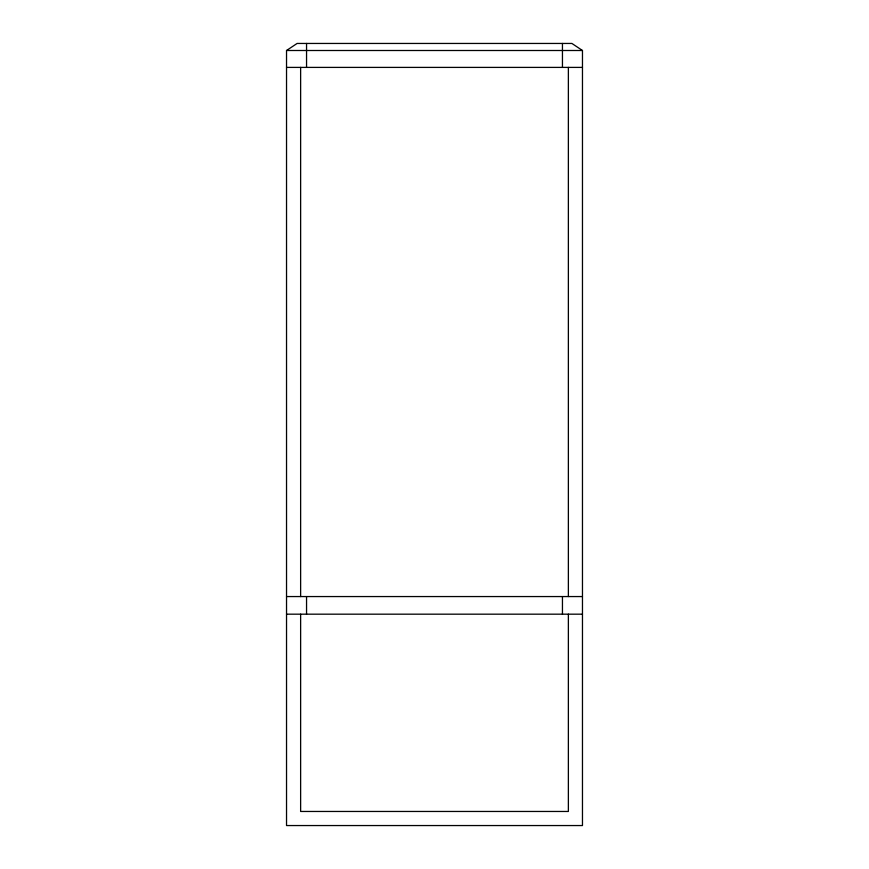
<?xml version="1.0" encoding="UTF-8"?>
<svg xmlns="http://www.w3.org/2000/svg" width="869" height="869" viewBox="0 0 869 869"><rect width="100%" height="100%" fill="white"/><g stroke="black" fill="none" stroke-linecap="round" stroke-linejoin="round"><path stroke-width="1.3" d="M286.531 50.5L297.1 43.45L571.9 43.45L582.469 50.5L582.469 825.55L286.531 825.55L286.531 50.5L582.469 50.5M286.531 67.402L582.469 67.402M286.531 596.558L582.469 596.558M286.531 614.177L582.469 614.177M568.369 67.402L568.369 596.558M568.369 614.177L568.369 811.461L300.631 811.461L300.631 614.177M562.449 43.45L562.449 67.402M562.449 596.558L562.449 614.177M306.551 43.45L306.551 67.402M306.551 596.558L306.551 614.177M300.631 67.402L300.631 596.558"/></g></svg>
